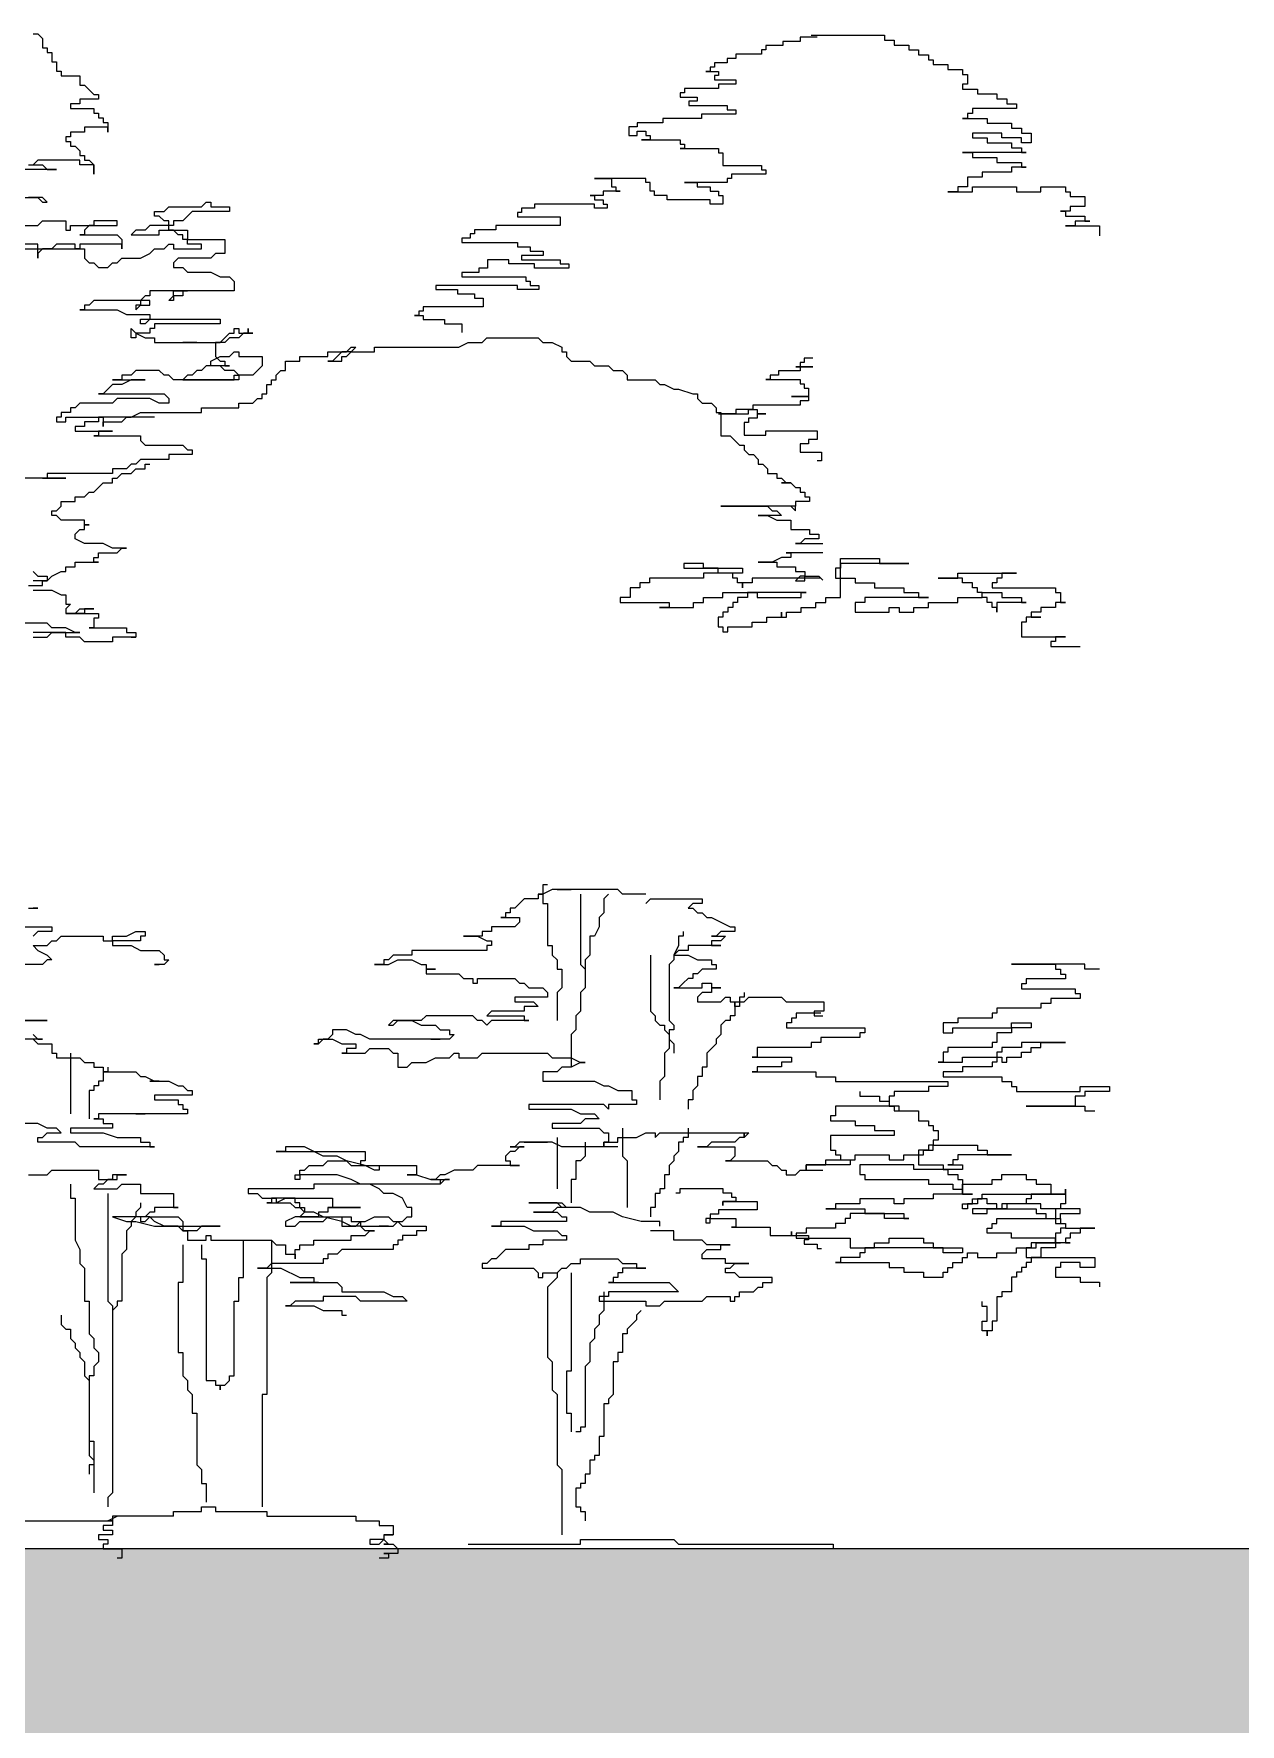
# Model space of a CAD drawing. Header units: metres. Extents: x 563124 to 573994, y 2062953 to 2068466.
# Drawn here: x 572603.44 to 572611.11, y 2065780.69 to 2065791.44 of the extents above; entities that cross this region are included whole.
import ezdxf

# ---------------------------------------------------------------- set-up
doc = ezdxf.new("R2010")
doc.units = ezdxf.units.M
doc.layers.get('0').update_dxf_attribs({"linetype": 'CONTINUOUS'})
for name, color, linetype in [('00 - hatch GT', 8, 'CONTINUOUS'), ('MC2', 9, 'CONTINUOUS'), ('moi', 7, 'CONTINUOUS')]:
    doc.layers.add(name, color=color, linetype=linetype)

# ---------------------------------------------------------------- blocks, each defined once
blk = doc.blocks.new('A$C3894325E')
at = {"color": 3}
for points in [[(15.405, 86.529), (15.671, 86.529), (15.936, 86.264), (15.936, 85.733), (16.202, 85.733), (16.202, 85.467), (16.468, 85.467), (16.468, 84.936), (16.733, 84.936), (16.733, 84.406), (16.999, 84.406), (16.999, 84.14), (18.061, 84.14), (18.061, 83.609), (18.327, 83.609), (18.592, 83.344), (18.858, 83.078), (19.124, 83.078), (19.124, 82.813), (18.061, 82.813), (18.061, 82.548), (17.53, 82.548), (17.53, 82.282), (18.858, 82.282), (18.858, 82.017), (19.124, 82.017), (19.124, 81.751), (19.389, 81.751), (19.389, 81.486), (19.655, 81.486), (19.655, 80.955), (19.655, 81.221), (18.327, 81.221), (18.327, 80.955), (17.53, 80.955), (17.53, 80.69), (17.264, 80.69), (17.264, 80.424), (17.53, 80.424), (17.53, 80.159), (17.796, 80.159), (18.061, 79.893), (18.061, 79.628), (18.327, 79.628), (18.327, 79.363), (18.592, 79.363), (18.858, 79.097), (18.858, 78.566), (18.858, 79.097), (18.061, 79.097), (18.061, 79.363), (15.671, 79.363), (15.405, 79.097)], [(15.14, 79.097), (15.936, 79.097), (16.202, 78.832), (16.733, 78.832), (14.343, 78.832)], [(14.343, 77.239), (15.671, 77.239), (15.936, 76.974), (16.202, 76.974), (15.936, 77.239), (15.14, 77.239)], [(14.343, 75.647), (15.671, 75.647), (15.936, 75.912), (17.264, 75.912), (17.264, 75.381), (17.53, 75.381), (17.53, 75.647), (20.186, 75.647), (20.186, 75.912), (18.858, 75.912), (18.858, 75.647), (18.592, 75.647), (18.327, 75.381), (18.327, 75.116), (18.061, 75.116), (20.186, 75.116), (20.452, 74.85), (20.452, 74.319), (20.452, 74.585), (18.061, 74.585), (18.061, 74.319), (17.796, 74.319), (17.796, 74.585), (16.733, 74.585), (16.468, 74.319), (15.936, 74.319), (15.671, 74.054), (15.671, 73.789), (15.671, 74.585), (14.343, 74.585)], [(14.608, 74.319), (18.327, 74.319), (18.327, 73.789), (18.592, 73.523), (18.858, 73.523), (19.124, 73.258), (19.655, 73.258), (19.92, 73.523), (20.186, 73.523), (20.452, 73.789), (21.514, 73.789), (22.045, 74.054), (22.311, 74.319), (22.842, 74.319), (23.108, 74.585), (23.373, 74.585), (23.373, 74.319), (24.967, 74.319), (24.967, 74.585), (24.17, 74.585), (24.17, 74.85), (23.905, 74.85), (23.905, 75.116), (23.639, 75.116), (23.373, 75.381), (23.108, 75.381), (23.108, 75.912), (22.842, 75.912), (22.576, 76.177), (22.311, 76.177), (22.311, 76.443), (22.842, 76.443), (23.108, 76.708), (24.967, 76.708), (25.233, 76.974), (25.498, 76.974), (25.498, 76.708), (26.561, 76.708), (26.561, 76.443), (24.436, 76.443), (24.17, 76.177), (23.905, 75.912), (23.373, 75.912), (23.373, 75.647), (22.045, 75.647), (21.78, 75.381), (21.248, 75.381), (20.983, 75.116), (22.576, 75.116), (22.576, 75.381), (24.17, 75.381), (24.17, 74.85), (26.295, 74.85), (26.295, 74.054), (25.764, 74.054), (25.498, 73.789), (23.639, 73.789), (23.373, 73.523), (23.373, 73.258), (23.905, 73.258), (24.17, 72.992), (25.498, 72.992), (26.029, 72.727), (26.561, 72.727), (26.826, 72.461), (26.826, 71.931), (23.905, 71.931), (23.905, 71.665), (23.373, 71.665), (23.373, 71.4), (23.108, 71.4), (23.373, 71.665), (23.373, 71.931), (24.17, 71.931), (22.045, 71.931), (22.045, 71.665), (21.78, 71.665), (21.514, 71.4), (21.514, 71.134), (21.248, 71.134), (21.248, 70.869), (21.514, 71.134), (22.045, 71.134), (22.045, 71.4), (18.858, 71.4), (18.592, 71.134), (18.327, 71.134), (18.327, 70.869), (18.061, 70.869), (20.186, 70.869), (20.717, 70.603), (22.045, 70.603), (22.045, 70.338), (21.78, 70.073), (21.514, 70.073), (21.514, 70.338), (26.029, 70.338), (26.029, 70.073), (22.311, 70.073), (22.311, 69.807), (22.045, 69.807), (22.045, 69.542), (21.248, 69.542), (21.248, 69.276), (20.983, 69.276), (20.983, 69.807), (21.248, 69.542), (21.78, 69.276), (22.311, 69.276), (22.311, 69.011), (24.701, 69.011), (23.905, 69.011), (26.029, 69.011), (26.295, 69.276), (26.561, 69.542), (26.826, 69.542), (26.826, 69.807), (27.092, 69.807), (27.092, 69.542), (27.623, 69.542), (27.623, 69.807), (27.623, 69.542), (27.889, 69.542), (27.357, 69.542), (27.092, 69.276), (26.561, 69.276), (26.295, 69.011), (25.764, 69.011), (25.764, 68.215), (26.029, 67.949), (26.295, 67.949), (26.295, 67.684), (26.561, 67.684), (25.498, 67.684), (25.498, 67.949), (26.029, 68.215), (26.561, 68.215), (26.826, 68.48), (27.092, 68.48), (27.092, 68.215), (28.42, 68.215), (28.42, 67.684), (28.154, 67.418), (27.889, 67.153), (27.092, 67.153), (26.826, 67.418), (26.295, 67.418), (26.029, 67.684), (25.233, 67.684), (24.967, 67.418), (24.701, 67.418), (24.436, 67.153), (24.17, 67.153), (23.905, 66.887), (26.826, 66.887), (26.826, 67.153), (27.092, 67.153), (27.092, 66.887), (23.373, 66.887), (23.108, 67.153), (22.842, 67.153), (22.576, 67.418), (21.248, 67.418), (20.983, 67.153), (20.452, 67.153), (20.452, 66.887), (19.92, 66.887), (21.78, 66.887), (20.983, 66.887), (20.452, 66.622), (19.92, 66.622), (19.389, 66.091), (19.124, 66.091), (22.842, 66.091), (23.108, 65.826), (23.108, 65.56), (22.576, 65.56), (22.045, 65.826), (20.186, 65.826), (19.92, 65.56), (18.061, 65.56), (17.796, 65.295), (17.53, 65.295), (17.53, 65.029), (16.999, 65.029), (16.999, 64.764), (16.733, 64.764), (16.733, 64.499), (17.264, 64.499), (17.264, 64.764), (19.389, 64.764), (19.389, 64.233), (19.389, 64.499), (20.452, 64.499), (20.717, 64.764), (20.983, 64.764), (21.514, 65.029), (24.967, 65.029), (24.967, 65.295), (27.092, 65.295), (27.092, 65.56), (27.889, 65.56), (28.154, 65.826), (28.42, 65.826), (28.42, 66.091), (28.685, 66.091), (28.685, 66.622), (28.951, 66.622), (28.951, 66.887), (29.217, 66.887), (29.217, 67.153), (29.482, 67.418), (29.748, 67.418), (29.748, 67.949), (30.545, 67.949), (30.545, 68.215), (32.138, 68.215), (32.138, 68.48), (33.201, 68.48), (33.466, 68.745), (33.732, 68.745), (33.466, 68.48), (32.935, 68.48), (32.669, 68.215), (32.404, 67.949), (32.138, 67.949), (32.935, 67.949), (32.935, 68.215), (33.201, 68.215), (33.466, 68.48), (34.794, 68.48), (34.794, 68.745), (39.575, 68.745), (40.106, 69.011), (40.903, 69.011), (41.169, 69.276), (44.091, 69.276), (44.356, 69.011), (44.887, 69.011), (45.419, 68.745), (45.419, 68.48), (45.684, 68.48), (45.684, 68.215), (45.95, 67.949), (47.012, 67.949), (47.278, 67.684), (48.075, 67.684), (48.34, 67.418), (48.871, 67.418), (49.137, 67.153), (49.137, 66.887), (50.731, 66.887), (50.996, 66.622), (51.262, 66.622), (51.793, 66.357), (52.059, 66.357), (52.856, 66.091), (53.121, 66.091), (53.121, 65.826), (53.387, 65.56), (53.918, 65.56), (54.184, 65.295), (54.184, 65.029), (54.449, 65.029), (54.449, 63.702), (54.98, 63.702), (55.246, 63.437), (55.512, 63.172), (55.777, 63.172), (55.777, 62.906), (56.043, 62.641), (56.308, 62.641), (56.574, 62.375), (56.574, 62.11), (56.84, 62.11), (57.105, 61.844), (57.105, 61.579), (57.636, 61.579), (57.636, 61.314), (57.902, 61.314), (58.168, 61.048), (58.433, 61.048), (58.699, 60.783), (58.433, 61.048), (57.902, 61.048), (58.433, 61.048), (58.699, 60.783), (58.964, 60.783), (58.964, 60.517), (59.23, 60.517), (59.23, 60.252), (59.496, 60.252), (59.496, 59.986), (58.699, 59.986), (58.699, 59.721), (58.433, 59.721), (58.699, 59.456), (58.699, 59.721), (54.449, 59.721), (57.105, 59.721), (57.371, 59.456), (57.636, 59.456), (57.902, 59.19), (56.574, 59.19), (57.105, 59.19), (57.636, 58.925), (58.433, 58.925), (58.433, 58.394), (59.496, 58.394), (59.496, 58.128), (60.027, 58.128), (60.027, 57.863), (59.23, 57.863), (58.964, 57.598), (58.699, 57.598), (60.249, 57.598)], [(59.573, 86.446), (63.739, 86.446), (63.739, 86.168), (64.295, 86.168), (64.295, 85.891), (65.128, 85.891), (65.128, 85.613), (65.683, 85.613), (65.683, 85.336), (66.239, 85.336), (66.239, 85.058), (66.517, 85.058), (66.517, 84.781), (67.35, 84.781), (67.35, 84.503), (68.183, 84.503), (68.183, 84.226), (68.461, 84.226), (68.461, 83.671), (68.183, 83.671), (68.183, 83.393), (69.016, 83.393), (69.016, 83.115), (70.127, 83.115), (70.127, 82.838), (70.683, 82.838), (70.683, 82.56), (71.238, 82.56), (71.238, 82.283), (68.738, 82.283), (68.738, 82.005), (68.461, 82.005), (68.461, 81.728), (68.183, 81.728), (69.572, 81.728), (69.572, 81.45), (70.96, 81.45), (70.96, 81.173), (71.516, 81.173), (71.516, 80.895), (72.071, 80.895), (72.071, 80.34), (71.516, 80.34), (71.516, 80.618), (70.405, 80.618), (70.405, 80.895), (68.738, 80.895), (68.738, 80.618), (69.572, 80.618), (69.572, 80.34), (70.96, 80.34), (70.96, 80.063), (71.516, 80.063), (71.516, 79.785), (71.793, 79.785), (68.183, 79.785), (68.738, 79.785), (68.738, 79.507), (70.127, 79.507), (70.127, 79.23), (71.516, 79.23), (71.516, 78.952), (71.793, 78.952), (70.96, 78.952), (70.96, 78.675), (69.294, 78.675), (69.294, 78.397), (68.461, 78.397), (68.461, 77.842), (67.905, 77.842), (67.905, 77.565), (67.35, 77.565), (68.738, 77.565), (68.738, 77.842), (71.238, 77.842), (71.238, 77.565), (72.627, 77.565), (72.627, 77.842), (74.015, 77.842), (74.015, 77.565), (74.293, 77.565), (74.293, 77.287), (75.126, 77.287), (75.126, 76.732), (74.293, 76.732), (74.293, 76.455), (73.738, 76.455), (74.015, 76.455), (74.015, 76.177), (75.126, 76.177), (75.126, 75.899), (75.404, 75.899), (74.571, 75.899), (74.571, 75.622), (74.015, 75.622), (75.959, 75.622), (75.959, 75.067)], [(59.922, 86.342), (58.949, 86.342), (58.949, 86.099), (57.977, 86.099), (57.977, 85.856), (57.004, 85.856), (57.004, 85.613), (56.761, 85.613), (56.761, 85.37), (55.302, 85.37), (55.302, 85.127), (54.816, 85.127), (54.816, 84.884), (54.087, 84.884), (54.087, 84.641), (53.843, 84.641), (53.843, 84.398), (53.6, 84.398), (54.33, 84.398), (54.33, 84.156), (54.087, 84.156), (54.087, 83.913), (55.302, 83.913), (55.302, 83.67), (54.33, 83.67), (54.33, 83.427), (52.385, 83.427), (52.385, 83.184), (52.141, 83.184), (52.141, 82.941), (53.114, 82.941), (53.114, 82.698), (52.628, 82.698), (52.628, 82.455), (54.816, 82.455), (54.816, 82.212), (55.302, 82.212), (55.302, 81.969), (53.357, 81.969), (53.357, 81.726), (51.169, 81.726), (51.169, 81.483), (49.71, 81.483), (49.71, 81.24), (49.224, 81.24), (49.224, 80.754), (49.71, 80.754), (49.71, 80.997), (50.196, 80.997), (50.196, 80.754), (50.44, 80.754), (50.44, 80.511), (49.953, 80.511), (52.141, 80.511), (52.141, 80.268), (52.385, 80.268), (52.385, 80.025), (52.141, 80.025), (54.33, 80.025), (54.33, 79.782), (54.573, 79.782), (54.573, 79.053), (56.761, 79.053), (56.761, 78.81), (57.004, 78.81), (57.004, 78.567), (55.059, 78.567), (55.059, 78.324), (54.816, 78.324), (54.816, 78.081), (52.385, 78.081), (53.114, 78.081), (53.114, 77.838), (53.843, 77.838), (53.843, 77.595), (54.33, 77.595), (54.33, 77.352), (54.573, 77.352), (54.573, 76.866), (53.843, 76.866), (53.843, 77.109), (51.412, 77.109), (51.412, 77.352), (50.683, 77.352), (50.683, 77.595), (50.44, 77.595), (50.44, 78.081), (50.196, 78.081), (50.196, 78.324), (47.279, 78.324), (48.251, 78.324), (48.251, 77.838), (48.494, 77.838), (48.494, 77.595), (48.738, 77.595), (47.765, 77.595), (47.765, 77.352), (47.036, 77.352), (47.279, 77.352), (47.279, 77.109), (47.765, 77.109), (47.765, 76.866), (48.008, 76.866), (48.008, 76.624), (47.279, 76.624), (47.279, 76.866), (43.875, 76.866), (43.875, 76.624), (43.146, 76.624), (43.146, 76.381), (42.902, 76.381), (42.902, 76.138), (45.334, 76.138), (45.334, 75.652), (41.687, 75.652), (41.687, 75.409), (40.471, 75.409), (40.471, 75.166), (40.228, 75.166), (40.228, 74.923), (39.742, 74.923), (39.742, 74.68), (42.902, 74.68), (42.902, 74.437), (43.632, 74.437), (43.632, 74.194), (44.361, 74.194), (44.361, 73.951), (43.146, 73.951), (43.146, 73.708), (45.334, 73.708), (45.334, 73.465), (45.82, 73.465), (45.82, 73.222), (43.875, 73.222), (43.875, 73.465), (42.416, 73.465), (42.416, 73.708), (41.201, 73.708), (41.201, 73.222), (40.714, 73.222), (40.714, 72.979), (39.742, 72.979), (39.742, 72.736), (43.389, 72.736), (43.389, 72.493), (43.632, 72.493), (43.632, 72.25), (44.118, 72.25), (44.118, 72.007), (42.902, 72.007), (42.902, 72.25), (38.283, 72.25), (38.283, 72.007), (39.499, 72.007), (39.499, 71.764), (40.471, 71.764), (40.471, 71.521), (40.957, 71.521), (40.957, 71.035), (37.554, 71.035), (37.554, 70.792), (37.31, 70.792), (37.31, 70.549), (37.067, 70.549), (37.554, 70.549), (37.554, 70.306), (38.769, 70.306), (38.769, 70.063), (39.742, 70.063), (39.742, 69.577)], [(59.679, 68.12), (59.192, 68.12), (59.192, 67.877), (58.949, 67.877), (58.949, 67.634), (58.706, 67.634), (59.679, 67.634), (58.949, 67.634), (58.949, 67.391), (57.733, 67.391), (57.733, 67.148), (57.247, 67.148), (57.247, 66.905), (57.004, 66.905), (58.949, 66.905), (58.949, 66.662), (59.192, 66.662), (59.192, 66.419), (59.435, 66.419), (59.435, 65.933), (58.463, 65.933), (59.435, 65.933), (59.435, 65.69), (58.949, 65.69), (58.949, 65.447), (56.275, 65.447), (56.275, 65.204), (55.302, 65.204), (55.302, 64.961), (54.33, 64.961), (56.032, 64.961), (56.032, 65.204), (56.518, 65.204), (56.518, 64.961), (57.004, 64.961), (56.518, 64.961), (56.518, 64.718), (56.032, 64.718), (56.032, 64.475), (55.788, 64.475), (55.788, 63.746), (57.004, 63.746), (57.004, 63.989), (59.922, 63.989), (59.922, 63.503), (59.435, 63.503), (59.435, 63.26), (58.949, 63.26), (58.949, 62.774), (60.165, 62.774), (60.165, 62.288), (59.922, 62.288)], [(22.311, 64.764), (19.124, 64.764), (19.124, 64.499), (18.327, 64.499), (18.327, 64.233), (17.796, 64.233), (17.796, 63.968), (19.92, 63.968), (19.124, 63.968), (19.124, 63.702), (18.858, 63.702), (21.514, 63.702), (21.514, 63.437), (21.78, 63.172), (23.905, 63.172), (24.17, 62.906), (24.436, 62.906), (24.436, 62.641), (23.108, 62.641), (23.108, 62.375), (21.514, 62.375), (21.248, 62.11), (20.983, 62.11), (20.717, 61.844), (19.92, 61.844), (19.92, 61.579), (16.202, 61.579), (16.202, 61.314), (15.936, 61.314), (17.264, 61.314), (11.687, 61.314)], [(15.405, 56.005), (15.671, 55.74), (16.202, 55.74), (16.202, 55.474), (15.405, 55.474)], [(15.405, 54.943), (16.468, 54.943), (16.999, 54.678), (17.264, 54.678), (17.264, 54.147), (17.53, 54.147), (17.264, 53.882), (17.264, 53.616), (17.796, 53.616), (18.061, 53.882), (18.858, 53.882), (18.327, 53.882), (18.327, 53.616), (17.264, 53.616), (19.124, 53.616), (19.124, 53.351), (18.858, 53.351), (18.858, 52.82), (18.592, 52.82), (20.717, 52.82), (20.717, 52.554), (21.248, 52.554), (21.248, 52.289), (20.983, 52.289), (21.248, 52.289), (19.92, 52.289), (19.92, 52.024), (18.327, 52.024), (18.061, 52.289), (17.264, 52.289), (17.264, 52.554), (15.405, 52.554)], [(15.405, 52.289), (16.202, 52.289), (16.468, 52.554), (18.061, 52.554), (17.796, 52.554), (17.264, 52.82), (16.468, 52.82), (16.202, 53.085), (12.749, 53.085)], [(15.14, 55.209), (15.936, 55.209), (15.936, 55.474), (16.202, 55.474), (16.468, 55.74), (16.999, 56.005), (17.264, 56.005), (17.264, 56.27), (17.796, 56.27), (17.796, 56.536), (19.124, 56.536), (18.858, 56.536), (18.858, 56.801), (19.124, 56.801), (19.124, 57.067), (20.186, 57.067), (20.452, 57.332), (20.717, 57.332), (19.92, 57.332), (19.389, 57.598), (18.327, 57.598), (17.796, 57.863), (17.796, 58.128), (18.061, 58.394), (18.327, 58.394), (18.327, 58.659), (18.592, 58.659), (18.327, 58.659), (18.327, 58.925), (16.999, 58.925), (16.733, 59.19), (16.468, 59.19), (16.468, 59.456), (16.733, 59.456), (16.999, 59.721), (16.999, 59.986), (17.796, 59.986), (17.796, 60.252), (18.327, 60.252), (18.592, 60.517), (18.858, 60.517), (19.124, 60.783), (19.389, 61.048), (19.92, 61.048), (19.92, 61.314), (20.186, 61.314), (20.452, 61.579), (20.983, 61.579), (21.248, 61.844), (21.78, 61.844), (21.78, 62.11), (22.045, 62.11)], [(60.129, 55.639), (56.241, 55.639), (56.241, 55.362), (55.685, 55.362), (55.685, 55.084), (55.685, 55.362), (55.408, 55.362), (55.408, 55.639), (55.13, 55.639), (55.13, 55.917), (54.297, 55.917), (54.297, 56.194), (53.463, 56.194), (53.463, 56.472), (52.353, 56.472), (52.353, 56.194), (55.685, 56.194), (55.685, 55.917), (53.463, 55.917), (53.463, 55.639), (50.409, 55.639), (50.409, 55.362), (49.853, 55.362), (49.853, 55.084), (49.298, 55.084), (49.298, 54.529), (48.742, 54.529), (48.742, 54.251), (51.519, 54.251), (51.519, 53.974), (50.964, 53.974), (52.908, 53.974), (52.908, 54.251), (53.463, 54.251), (53.463, 54.529), (54.574, 54.529), (54.574, 54.807), (56.518, 54.807), (56.518, 54.529), (59.018, 54.529), (59.018, 54.807), (59.296, 54.807), (55.963, 54.807), (55.963, 54.529), (55.408, 54.529), (55.408, 54.251), (55.13, 54.251), (55.13, 53.974), (54.852, 53.974), (54.852, 53.696), (54.574, 53.696), (54.574, 53.419), (54.297, 53.419), (54.297, 52.864), (54.574, 52.864), (54.574, 52.586), (54.852, 52.586), (54.852, 52.864), (56.241, 52.864), (56.241, 53.141), (57.074, 53.141), (57.074, 53.419), (57.907, 53.419), (57.907, 53.696), (57.907, 53.419), (58.185, 53.419), (58.185, 53.696), (59.018, 53.696), (59.018, 53.974), (59.851, 53.974), (59.851, 54.251), (60.407, 54.251), (60.407, 54.529), (61.24, 54.529), (61.24, 56.749), (63.462, 56.749), (63.462, 56.472), (65.128, 56.472), (61.24, 56.472), (61.24, 56.194), (60.962, 56.194), (60.962, 55.639), (62.073, 55.639), (62.073, 55.362), (63.184, 55.362), (63.184, 55.084), (64.85, 55.084), (64.85, 54.807), (65.683, 54.807), (65.683, 54.529), (66.239, 54.529), (62.628, 54.529), (62.628, 54.251), (62.073, 54.251), (62.073, 53.696), (64.017, 53.696), (64.017, 53.974), (64.573, 53.974), (64.573, 53.696), (65.406, 53.696), (65.406, 53.974), (66.239, 53.974), (66.239, 54.251), (67.905, 54.251), (67.905, 54.529), (69.294, 54.529), (69.294, 54.807), (70.405, 54.807), (70.405, 54.529), (71.516, 54.529), (71.516, 54.251), (71.793, 54.251), (70.127, 54.251), (70.127, 53.696), (70.127, 53.974), (69.849, 53.974), (69.849, 54.251), (69.572, 54.251), (69.572, 54.529), (69.294, 54.529), (69.294, 54.807), (69.016, 54.807), (69.016, 55.084), (68.738, 55.084), (68.738, 55.362), (68.183, 55.362), (68.183, 55.639), (66.794, 55.639), (67.905, 55.639), (67.905, 55.917), (71.238, 55.917), (70.405, 55.917), (70.405, 55.639), (70.127, 55.639), (70.127, 55.362), (69.849, 55.362), (69.849, 55.084), (73.46, 55.084), (73.46, 54.807), (73.738, 54.807), (73.738, 54.251), (74.015, 54.251), (73.46, 54.251), (73.46, 53.974), (72.627, 53.974), (72.627, 53.696), (72.071, 53.696), (72.071, 53.419), (72.627, 53.419), (71.793, 53.419), (71.793, 53.141), (71.516, 53.141), (71.516, 52.309), (74.015, 52.309), (73.46, 52.309), (73.46, 52.031), (73.182, 52.031), (73.182, 51.754), (74.848, 51.754)], [(60.249, 57.067), (58.168, 57.067), (58.433, 57.067), (58.433, 56.801), (57.902, 56.801), (57.371, 56.536), (56.574, 56.536), (57.636, 56.536), (57.636, 56.27), (58.699, 56.27), (58.699, 56.005), (59.23, 56.005), (59.23, 55.74), (58.964, 55.74), (58.699, 55.474), (59.23, 55.474), (59.23, 55.74), (60.027, 55.74), (60.249, 55.518)], [(15.14, 36.894), (15.671, 36.894), (15.405, 36.894)], [(13.811, 35.833), (16.468, 35.833), (16.468, 35.567), (15.671, 35.567), (15.405, 35.302)], [(15.405, 34.771), (15.671, 34.505), (16.202, 34.24), (16.468, 33.975), (16.202, 33.975), (15.936, 33.709), (14.608, 33.709)], [(15.405, 34.771), (16.202, 34.771), (16.468, 35.036), (16.733, 35.036), (16.999, 35.302), (19.389, 35.302), (19.389, 35.036), (19.92, 35.036), (19.92, 35.302), (20.717, 35.302), (21.248, 35.567), (21.78, 35.567), (21.78, 35.302), (21.514, 35.302), (21.514, 35.036), (19.92, 35.036), (19.92, 34.771), (20.983, 34.771), (21.514, 34.505), (22.576, 34.505), (22.842, 34.24), (22.842, 33.975), (23.108, 33.975), (22.842, 33.709), (22.311, 33.709), (22.576, 33.709)], [(12.218, 30.524), (16.202, 30.524), (14.343, 30.524)], [(15.405, 29.728), (15.671, 29.462), (15.936, 29.462), (13.546, 29.462)], [(15.405, 29.462), (15.671, 29.197), (16.468, 29.197), (16.468, 28.666), (16.733, 28.666), (16.733, 28.401), (18.061, 28.401), (18.327, 28.135), (18.858, 28.135), (18.858, 27.87), (19.389, 27.87), (19.389, 27.604), (21.248, 27.604), (21.514, 27.339), (21.78, 27.339), (22.311, 27.074), (22.576, 27.074), (22.045, 27.074), (23.108, 27.074), (23.639, 26.808), (23.905, 26.808), (24.17, 26.543), (24.436, 26.543), (24.436, 26.277), (22.311, 26.277), (22.311, 26.012), (23.639, 26.012), (23.639, 25.746), (23.905, 25.746), (23.905, 25.481), (24.17, 25.481), (24.17, 25.216), (21.248, 25.216), (21.78, 25.216), (19.124, 25.216), (19.124, 24.95), (18.858, 24.95), (19.389, 24.95), (19.389, 24.685), (19.92, 24.685), (19.92, 24.419), (17.53, 24.419), (17.53, 24.154), (19.389, 24.154), (20.186, 23.888), (21.514, 23.888), (21.514, 23.623), (22.045, 23.623), (22.045, 23.358), (22.311, 23.358), (18.061, 23.358), (17.796, 23.623), (15.671, 23.623), (15.671, 23.888), (15.936, 23.888), (16.202, 24.154), (16.999, 24.154), (16.733, 24.419), (16.202, 24.419), (15.671, 24.685), (13.811, 24.685)], [(15.14, 21.765), (16.202, 21.765), (16.468, 22.03), (19.124, 22.03), (19.124, 21.5), (20.186, 21.5), (20.186, 21.765), (20.717, 21.765), (19.92, 21.765), (19.92, 21.5), (19.655, 21.5), (19.389, 21.234), (19.124, 21.234), (18.858, 20.969), (20.186, 20.969), (20.452, 21.234), (21.514, 21.234), (21.514, 20.703), (23.373, 20.703), (23.373, 19.907), (23.639, 19.907), (22.311, 19.907), (22.311, 19.642), (22.045, 19.642), (21.78, 19.376), (21.514, 19.376), (21.514, 19.111), (21.78, 19.111), (22.045, 19.376), (23.639, 19.376), (23.905, 19.111), (23.905, 18.845), (26.029, 18.845), (24.967, 18.845), (24.701, 18.58), (23.905, 18.58), (23.639, 18.845), (22.842, 18.845), (22.311, 19.111), (22.045, 19.376), (19.92, 19.376), (20.717, 19.111), (21.248, 19.111), (22.311, 18.845), (23.905, 18.845), (23.905, 18.58), (24.17, 18.58), (24.17, 18.049), (25.233, 18.049), (25.233, 18.314), (25.498, 18.314), (25.498, 18.049), (28.951, 18.049), (29.217, 17.784), (29.748, 17.784), (29.748, 17.253), (30.279, 17.253), (30.279, 16.987), (30.279, 17.518), (30.545, 17.518), (30.545, 17.784), (31.341, 17.784), (31.341, 18.049), (33.466, 18.049), (33.466, 18.314), (34.263, 18.314), (34.529, 18.58), (34.794, 18.58), (34.263, 18.58), (33.998, 18.845), (33.466, 18.845), (32.935, 19.111), (31.873, 19.376), (31.341, 19.642), (30.81, 19.642), (30.545, 19.907), (30.545, 20.172), (30.279, 20.172), (30.279, 20.438), (28.951, 20.438), (28.951, 20.172), (28.685, 20.172), (29.217, 20.172), (29.748, 20.438), (32.404, 20.438), (32.404, 19.907), (32.138, 19.907), (33.998, 19.907), (32.138, 19.907), (32.138, 19.642), (31.607, 19.642), (31.607, 19.376), (30.279, 19.376), (29.748, 19.111), (29.748, 18.845), (30.279, 18.845), (30.545, 19.111), (31.873, 19.111), (32.138, 19.376), (33.466, 19.376), (33.466, 19.111), (33.998, 19.111), (33.998, 18.845), (35.591, 18.845), (35.06, 18.845), (35.857, 18.845), (36.122, 19.111), (36.388, 19.111), (36.654, 19.376), (36.919, 19.376), (36.919, 19.907), (36.654, 19.907), (36.388, 20.438), (35.857, 20.703), (35.326, 20.703), (35.06, 20.969), (34.529, 21.234), (33.998, 21.234), (33.466, 21.5), (32.669, 21.765), (30.545, 21.765), (30.545, 21.5), (30.279, 21.5), (30.279, 21.765), (30.545, 21.765), (30.545, 22.03), (30.81, 22.03), (31.076, 22.296), (31.873, 22.296), (32.138, 22.561), (33.201, 22.561), (33.466, 22.296), (35.06, 22.296), (35.06, 22.03), (34.794, 22.03), (34.263, 22.296), (33.201, 22.561), (32.669, 22.827), (31.873, 22.827), (31.341, 23.092), (30.81, 23.358), (29.748, 23.358), (29.748, 23.092), (29.217, 23.092), (34.263, 23.092), (34.263, 22.561), (33.998, 22.561), (33.998, 22.296), (37.185, 22.296), (37.185, 21.765), (36.654, 21.765), (37.185, 21.765), (37.982, 21.5), (38.513, 21.5), (38.513, 21.234), (31.341, 21.234), (31.341, 20.969), (27.623, 20.969), (27.623, 20.703), (28.154, 20.703), (28.42, 20.438), (29.217, 20.438), (29.217, 20.172), (30.013, 20.172), (30.279, 19.907), (30.81, 19.907), (30.81, 19.642), (30.545, 19.376), (32.935, 19.376), (32.935, 18.845), (33.732, 18.845), (33.998, 19.111), (34.263, 19.111), (34.794, 19.376), (35.591, 19.376), (35.857, 19.111), (36.122, 19.111), (36.388, 18.845), (37.716, 18.845), (37.716, 18.58), (37.185, 18.58), (37.185, 18.314), (36.388, 18.314), (36.388, 18.049), (36.122, 18.049), (36.122, 17.784), (35.857, 17.784), (35.857, 17.518), (32.935, 17.518), (32.669, 17.253), (32.138, 17.253), (32.138, 16.987), (31.873, 16.987), (31.873, 16.722), (28.951, 16.722), (28.685, 16.456), (28.154, 16.456), (29.482, 16.456), (30.545, 15.926), (31.341, 15.926), (31.341, 15.66), (31.607, 15.66), (30.013, 15.66), (32.669, 15.66), (32.935, 15.395), (32.935, 15.129), (35.326, 15.129), (35.857, 14.864), (36.388, 14.864), (36.654, 14.598), (33.998, 14.598), (33.732, 14.864), (31.873, 14.864), (31.873, 14.598), (30.279, 14.598), (30.013, 14.333), (29.748, 14.333), (31.341, 14.333), (31.873, 14.068), (32.935, 14.068), (32.935, 13.802), (33.201, 13.802)], [(50.199, 37.691), (48.871, 37.691), (48.606, 37.956), (45.153, 37.956), (45.95, 37.956), (44.887, 37.956), (44.356, 37.691), (44.091, 37.691), (44.356, 37.691), (44.091, 37.691), (44.091, 37.425), (43.294, 37.425), (43.028, 37.16), (42.763, 36.894), (42.497, 36.894), (42.497, 36.629), (42.231, 36.629), (42.231, 36.363), (41.966, 36.363), (43.028, 36.363), (43.028, 36.098), (42.763, 35.833), (41.434, 35.833), (41.434, 35.567), (40.903, 35.567), (40.903, 35.302), (39.841, 35.302), (40.638, 35.302), (41.169, 35.036), (41.434, 35.036), (41.434, 34.771), (41.169, 34.771), (41.169, 34.505), (36.919, 34.505), (36.919, 34.24), (35.857, 34.24), (35.591, 33.975), (35.326, 33.975), (35.326, 33.709), (34.794, 33.709), (35.591, 33.709), (36.122, 33.975), (36.919, 33.975), (37.45, 33.709), (37.716, 33.709), (37.716, 33.444), (38.247, 33.444), (37.716, 33.444), (37.716, 33.178), (39.575, 33.178), (39.841, 32.913), (40.372, 32.913), (40.372, 32.647), (40.638, 32.647), (40.638, 32.913), (42.763, 32.913), (43.028, 32.647), (43.294, 32.647), (43.559, 32.382), (44.356, 32.382), (44.622, 32.117), (44.622, 31.851), (42.763, 31.851), (42.763, 31.586), (43.825, 31.586), (44.091, 31.32), (43.294, 31.32), (43.294, 31.055), (41.434, 31.055), (41.169, 30.789), (43.294, 30.789), (43.294, 30.524), (43.559, 30.524), (41.434, 30.524), (41.169, 30.259), (40.903, 30.524), (40.638, 30.524), (40.372, 30.789), (37.716, 30.789), (37.45, 30.524), (35.857, 30.524), (35.591, 30.259), (35.857, 30.259), (36.122, 30.524), (36.919, 30.524), (37.45, 30.259), (38.247, 30.259), (38.513, 29.993), (39.044, 29.993), (39.044, 29.728), (39.31, 29.728), (39.044, 29.462), (37.982, 29.462), (38.513, 29.462), (34.529, 29.462), (33.998, 29.728), (33.732, 29.728), (33.201, 29.993), (32.404, 29.993), (32.404, 29.728), (32.138, 29.462), (31.873, 29.462), (31.607, 29.197), (31.341, 29.197), (31.607, 29.197), (31.607, 29.462), (32.404, 29.462), (32.935, 29.197), (33.732, 29.197), (33.732, 28.931), (33.201, 28.931), (33.201, 28.666), (32.935, 28.666), (34.263, 28.666), (34.529, 28.931), (35.591, 28.931), (35.857, 28.666), (36.122, 28.666), (36.122, 27.87), (36.654, 27.87), (36.919, 28.135), (37.716, 28.135), (38.247, 28.401), (39.044, 28.401), (39.31, 28.666), (39.575, 28.666), (39.575, 28.401), (40.638, 28.401), (40.903, 28.666), (44.622, 28.666), (44.887, 28.401), (45.95, 28.401), (46.481, 28.135), (46.747, 28.135), (46.481, 28.135), (45.95, 27.87), (45.419, 27.87), (45.153, 27.604), (44.356, 27.604), (44.356, 27.074), (47.278, 27.074), (47.809, 26.808), (48.075, 26.808), (48.606, 26.543), (49.403, 26.543), (49.403, 26.012), (49.668, 26.012), (49.668, 25.746), (48.075, 25.746), (48.075, 25.481), (47.809, 25.746), (43.559, 25.746), (43.559, 25.481), (45.95, 25.481), (46.481, 25.216), (47.278, 25.216), (47.543, 24.95), (46.747, 24.95), (46.481, 24.685), (44.887, 24.685), (44.887, 24.419), (47.543, 24.419), (47.809, 24.154), (48.075, 24.154), (48.075, 23.623), (47.809, 23.623), (47.809, 23.358), (47.809, 23.623), (48.606, 23.623), (48.606, 23.888), (49.668, 23.888), (50.199, 24.154), (50.731, 24.154), (50.731, 23.888), (50.996, 24.154), (55.777, 24.154), (55.777, 23.888), (55.777, 24.154), (56.043, 24.154), (55.777, 23.888), (55.512, 23.888), (55.246, 23.623), (53.918, 23.623), (53.652, 23.358), (53.121, 23.358), (55.246, 23.358), (55.246, 22.827), (54.98, 22.561), (54.715, 22.561), (57.105, 22.561), (57.371, 22.296), (57.636, 22.296), (57.902, 22.03), (58.168, 22.03), (58.168, 21.765), (58.699, 21.765), (58.964, 22.03), (60.249, 22.03)], [(44.622, 38.221), (44.356, 38.221), (44.356, 37.16), (44.622, 37.16), (44.622, 34.771), (44.887, 34.771), (44.887, 34.24), (45.153, 33.975), (45.153, 33.444), (45.419, 33.444), (45.419, 32.382), (45.153, 32.117), (45.153, 30.524)], [(48.075, 37.691), (47.809, 37.425), (47.809, 36.629), (47.543, 36.363), (47.543, 35.833), (47.278, 35.302), (47.012, 35.302), (47.012, 34.24), (46.747, 33.975), (46.747, 32.382), (46.481, 32.117), (46.481, 31.055), (46.215, 30.789), (46.215, 29.993), (45.95, 29.728), (45.95, 27.87)], [(46.481, 37.691), (46.481, 33.709), (46.747, 33.444), (46.747, 32.913)], [(50.199, 37.16), (50.465, 37.425), (53.387, 37.425), (53.387, 37.16), (52.856, 37.16), (52.59, 36.894), (52.856, 36.894), (53.121, 36.629), (53.387, 36.629), (53.652, 36.363), (53.918, 36.363), (54.449, 36.098), (54.98, 35.833), (55.246, 35.833), (55.246, 35.567), (54.449, 35.567), (54.184, 35.302), (53.918, 35.302), (54.715, 35.302), (54.449, 35.036), (53.918, 35.036), (53.918, 34.771), (54.449, 34.771), (52.59, 34.771), (52.59, 34.505), (52.059, 34.505), (51.793, 34.24), (52.59, 34.24), (53.121, 33.975), (53.918, 33.975), (53.918, 33.709), (54.184, 33.709), (54.184, 33.444), (53.387, 33.444), (53.121, 33.178), (52.856, 33.178), (52.856, 32.913), (52.59, 32.913), (52.324, 32.647), (52.059, 32.382), (51.793, 32.382), (53.387, 32.382), (53.387, 32.647), (53.918, 32.647), (53.918, 32.382), (54.449, 32.382), (53.918, 32.382), (53.918, 32.117), (53.387, 32.117), (53.121, 31.851), (53.121, 31.586), (54.449, 31.586), (54.715, 31.851), (54.98, 31.851), (54.98, 31.586), (55.246, 31.586), (55.246, 31.32), (55.246, 31.586), (55.777, 31.586), (56.043, 31.851), (57.902, 31.851), (58.168, 31.586), (60.292, 31.586), (60.292, 31.055), (59.761, 31.055), (59.761, 30.789), (60.249, 30.789)], [(52.324, 35.567), (52.324, 35.302), (52.059, 35.302), (52.059, 34.771), (51.793, 34.24), (51.793, 33.975), (51.527, 33.709), (51.527, 30.524), (51.793, 30.259), (51.793, 29.993), (51.527, 29.993), (51.527, 28.931), (51.262, 28.666), (51.262, 27.339), (50.996, 27.074), (50.996, 26.012)], [(50.465, 34.24), (50.465, 31.055), (50.731, 30.789), (50.731, 30.524), (50.996, 30.259), (51.262, 30.259), (51.262, 29.993), (51.527, 29.728), (51.527, 29.462), (51.793, 29.197), (51.793, 28.666)], [(75.959, 33.436), (75.126, 33.436), (75.126, 33.714), (70.96, 33.714), (73.46, 33.714), (73.46, 33.436), (73.738, 33.436), (73.738, 33.158), (74.015, 33.158), (74.015, 32.881), (71.793, 32.881), (71.793, 32.603), (71.516, 32.603), (71.516, 32.326), (74.571, 32.326), (74.571, 32.048), (74.848, 32.048), (74.848, 31.771), (73.182, 31.771), (73.182, 31.493), (72.627, 31.493), (72.627, 31.216), (70.127, 31.216), (70.127, 30.938), (69.849, 30.938), (69.849, 30.661), (67.905, 30.661), (67.905, 30.383), (67.072, 30.383), (67.072, 29.828), (67.628, 29.828), (67.628, 30.106), (70.96, 30.106), (70.96, 30.383), (72.071, 30.383), (72.071, 30.106), (70.96, 30.106), (70.96, 29.828), (70.127, 29.828), (70.127, 29.273), (69.849, 29.273), (69.849, 28.995), (67.35, 28.995), (67.35, 28.718), (67.072, 28.718), (67.072, 28.163), (66.794, 28.163), (68.183, 28.163), (68.183, 28.44), (70.405, 28.44), (70.405, 28.163), (70.683, 28.163), (70.683, 28.44), (71.516, 28.44), (71.516, 28.718), (72.071, 28.718), (72.071, 28.995), (72.627, 28.995), (72.627, 29.273), (74.015, 29.273), (71.516, 29.273), (71.516, 28.995), (70.405, 28.995), (70.405, 28.718), (70.127, 28.718), (70.127, 28.163), (69.849, 28.163), (69.849, 27.885), (68.183, 27.885), (68.183, 27.608), (67.072, 27.608), (67.072, 27.33), (70.405, 27.33), (70.405, 27.053), (70.96, 27.053), (70.96, 26.775), (71.238, 26.775), (71.238, 26.498), (74.848, 26.498), (74.848, 26.775), (76.515, 26.775), (76.515, 26.498), (75.126, 26.498), (75.126, 26.22), (74.571, 26.22), (74.571, 25.665), (71.793, 25.665), (75.126, 25.665), (75.126, 25.387), (75.682, 25.387)], [(55.777, 32.117), (55.777, 31.851), (55.512, 31.851), (55.512, 31.32), (55.246, 31.32), (55.246, 30.789), (54.98, 30.789), (54.98, 30.524), (54.715, 30.524), (54.449, 30.259), (54.449, 29.728), (54.184, 29.462), (54.184, 29.197), (53.652, 28.666), (53.652, 27.87), (53.387, 27.87), (53.387, 27.339), (53.121, 27.339), (53.121, 26.808), (52.856, 26.543), (52.856, 26.012), (52.59, 26.012), (52.59, 25.481)], [(60.129, 30.938), (58.74, 30.938), (58.74, 30.661), (58.463, 30.661), (58.463, 30.383), (58.185, 30.383), (58.185, 30.106), (62.628, 30.106), (62.628, 29.828), (62.351, 29.828), (62.351, 29.55), (60.129, 29.55), (60.129, 29.273), (59.573, 29.273), (59.573, 28.995), (56.518, 28.995), (56.518, 28.44), (56.241, 28.44), (58.463, 28.44), (58.463, 28.163), (57.907, 28.163), (57.907, 27.885), (56.518, 27.885), (56.518, 27.608), (56.241, 27.608), (59.851, 27.608), (59.851, 27.33), (60.962, 27.33), (60.962, 27.053), (67.35, 27.053), (67.35, 26.775), (66.239, 26.775), (66.239, 26.498), (64.295, 26.498), (64.295, 26.22), (64.017, 26.22), (64.017, 25.665), (64.295, 25.665), (64.295, 25.387), (64.573, 25.387), (64.573, 25.665), (60.962, 25.665), (60.962, 25.11), (60.684, 25.11), (60.684, 24.832), (62.073, 24.832), (62.073, 24.555), (63.184, 24.555), (63.184, 24.277), (64.295, 24.277), (64.295, 24), (60.684, 24), (60.684, 23.167), (60.962, 23.167), (60.962, 22.89), (61.24, 22.89), (61.24, 22.612), (61.795, 22.612), (61.795, 22.334), (59.296, 22.334), (59.296, 22.057), (59.296, 22.334), (60.407, 22.334), (60.407, 22.612), (62.073, 22.612), (62.073, 22.89), (64.017, 22.89), (64.017, 22.612), (64.85, 22.612), (64.85, 22.89), (65.961, 22.89), (65.961, 23.167), (66.517, 23.167), (66.517, 23.445), (69.016, 23.445), (69.016, 23.167), (69.572, 23.167), (69.572, 22.89), (70.96, 22.89), (67.905, 22.89), (67.905, 22.612), (67.628, 22.612), (67.628, 22.334), (67.35, 22.334), (68.183, 22.334), (68.183, 22.057), (65.406, 22.057), (65.406, 22.334), (62.351, 22.334), (62.351, 21.779), (62.628, 21.779), (62.628, 21.502), (66.239, 21.502), (66.239, 21.224), (67.628, 21.224), (67.628, 20.947), (68.183, 20.947), (68.183, 20.669), (66.517, 20.669), (66.517, 20.392), (64.85, 20.392), (64.85, 20.114), (64.295, 20.114), (64.295, 20.392), (62.351, 20.392), (62.351, 20.114), (60.962, 20.114), (60.962, 19.837), (60.407, 19.837), (62.628, 19.837), (62.628, 19.559), (64.85, 19.559), (64.85, 19.282), (65.128, 19.282), (63.739, 19.282), (63.739, 19.559), (61.795, 19.559), (61.795, 19.282), (61.518, 19.282), (61.518, 19.004), (60.962, 19.004), (60.962, 18.726), (59.296, 18.726), (59.296, 18.449), (58.74, 18.449), (58.74, 18.171), (61.795, 18.171), (61.795, 17.616), (63.184, 17.616), (63.184, 17.894), (64.017, 17.894), (64.017, 18.171), (65.961, 18.171), (65.961, 17.894), (66.517, 17.894), (66.517, 17.616), (68.183, 17.616), (68.183, 17.339), (67.072, 17.339), (67.072, 17.616), (62.628, 17.616), (62.628, 17.339), (62.351, 17.339), (62.351, 17.061), (61.24, 17.061), (61.24, 16.784), (60.962, 16.784), (64.017, 16.784), (64.017, 16.506), (64.85, 16.506), (64.85, 16.229), (65.961, 16.229), (65.961, 15.951), (67.072, 15.951), (67.072, 16.229), (67.35, 16.229), (67.35, 16.506), (67.628, 16.506), (67.628, 16.784), (68.183, 16.784), (68.183, 17.061), (68.461, 17.061), (68.461, 17.339), (69.016, 17.339), (69.016, 17.061), (70.127, 17.061), (70.127, 17.339), (71.238, 17.339), (71.238, 17.616), (72.349, 17.616), (72.349, 17.894), (73.738, 17.894), (73.46, 17.894), (73.46, 18.171), (70.96, 18.171), (70.96, 18.449), (69.572, 18.449), (69.572, 18.726), (69.849, 18.726), (69.849, 19.004), (70.127, 19.004), (70.127, 19.282), (73.738, 19.282), (73.738, 19.559), (74.848, 19.559), (74.848, 19.837), (72.627, 19.837), (72.627, 20.114), (70.683, 20.114), (70.683, 19.837), (70.127, 19.837), (70.127, 20.114), (69.572, 20.114), (69.572, 20.392), (69.016, 20.392), (69.016, 20.114), (68.461, 20.114), (68.461, 19.837), (68.183, 19.837), (68.183, 20.114), (68.738, 20.114), (68.738, 20.392), (69.294, 20.392), (69.294, 20.669), (74.015, 20.669), (74.015, 20.947), (74.015, 20.669), (72.071, 20.669), (72.071, 20.392), (71.793, 20.392), (71.793, 20.114), (70.405, 20.114), (70.405, 19.837), (68.738, 19.837), (68.738, 19.559), (69.572, 19.559), (69.572, 19.837), (72.349, 19.837), (72.349, 19.559), (72.904, 19.559), (72.904, 19.282), (73.46, 19.282), (73.46, 19.004), (74.015, 19.004), (74.015, 18.726), (75.682, 18.726), (74.848, 18.726), (74.848, 18.449), (74.293, 18.449), (74.293, 18.171), (74.015, 18.171), (74.015, 17.894), (74.293, 17.894), (72.071, 17.894), (72.071, 17.616), (71.793, 17.616), (71.793, 17.061), (75.682, 17.061), (75.682, 16.506), (74.848, 16.506), (74.848, 16.784), (73.738, 16.784), (73.738, 16.506), (73.46, 16.506), (73.46, 15.951), (74.848, 15.951), (74.848, 15.674), (75.959, 15.674), (75.959, 15.396)], [(17.53, 28.666), (17.53, 25.216)], [(19.655, 27.87), (19.655, 27.604), (19.389, 27.604), (19.389, 27.074), (19.124, 27.074), (19.124, 26.808), (18.858, 26.808), (18.858, 26.543), (18.592, 26.543), (18.592, 24.95)], [(62.351, 26.498), (62.351, 26.22), (63.462, 26.22), (63.462, 25.942), (64.017, 25.942), (64.017, 25.665), (64.295, 25.665), (64.295, 25.387), (65.683, 25.387), (65.683, 24.832), (66.239, 24.832), (66.239, 24.555), (66.517, 24.555), (66.517, 24.277), (66.794, 24.277), (66.794, 23.722), (66.517, 23.722), (66.517, 23.445), (66.239, 23.445), (66.239, 23.167), (65.683, 23.167), (65.683, 22.334), (67.072, 22.334), (67.072, 22.057), (67.35, 22.057), (67.35, 21.779), (67.905, 21.779), (67.905, 21.502), (68.183, 21.502), (68.183, 20.669), (68.738, 20.669), (68.183, 20.669), (68.183, 21.224), (69.849, 21.224), (69.849, 21.502), (70.405, 21.502), (70.405, 21.779), (71.793, 21.779), (71.793, 21.502), (72.349, 21.502), (72.349, 21.224), (73.182, 21.224), (73.182, 20.669), (74.015, 20.669), (74.015, 20.114), (73.738, 20.114), (73.738, 19.837), (73.46, 19.837), (73.46, 19.282), (73.738, 19.282), (73.738, 19.004), (74.015, 19.004), (74.015, 18.726), (73.738, 18.726), (73.738, 18.449), (73.46, 18.449), (73.46, 17.616), (72.627, 17.616), (72.627, 17.061), (72.071, 17.061), (72.071, 16.784), (71.793, 16.784), (71.793, 16.506), (71.516, 16.506), (71.516, 16.229), (71.238, 16.229), (71.238, 15.951), (70.96, 15.951), (70.96, 15.118), (70.405, 15.118), (70.405, 14.841), (70.127, 14.841), (70.127, 13.453), (69.849, 13.453), (69.849, 12.898), (69.572, 12.898), (69.572, 12.621), (69.572, 12.898), (69.294, 12.898), (69.294, 13.453), (69.572, 13.453), (69.572, 14.286), (69.294, 14.286), (69.294, 14.563)], [(48.871, 24.419), (48.871, 22.827), (49.137, 22.561), (49.137, 19.907)], [(52.59, 24.419), (52.59, 23.888), (52.324, 23.888), (52.324, 23.623), (52.059, 23.623), (52.059, 23.092), (51.793, 22.827), (51.793, 22.561), (51.527, 22.296), (51.527, 21.765), (51.262, 21.765), (51.262, 20.969), (50.996, 20.969), (50.996, 20.703), (50.731, 20.703), (50.731, 19.907), (50.465, 19.907), (50.465, 19.376)], [(48.606, 23.358), (45.419, 23.358), (44.887, 23.623), (43.294, 23.623), (44.622, 23.623), (43.028, 23.623), (42.763, 23.358), (42.497, 23.358), (43.294, 23.358), (43.028, 23.358), (42.763, 23.092), (42.497, 23.092), (42.231, 22.827), (42.231, 22.561), (42.497, 22.561), (42.497, 22.296), (43.028, 22.296), (40.638, 22.296), (40.372, 22.03), (39.31, 22.03), (38.778, 21.765), (38.513, 21.765), (38.247, 21.5), (37.982, 21.5), (39.044, 21.5), (38.778, 21.5), (38.513, 21.234), (38.247, 21.234)], [(45.153, 23.888), (45.153, 20.969)], [(46.747, 23.623), (46.747, 22.827), (46.481, 22.561), (46.215, 22.561), (46.215, 21.5), (45.95, 21.5), (45.95, 20.172)], [(17.53, 21.234), (17.53, 20.438), (17.796, 20.438), (17.796, 18.049), (18.061, 17.518), (18.061, 16.722), (18.327, 16.456), (18.327, 14.598), (18.592, 14.598), (18.592, 12.74), (18.858, 12.475), (18.858, 11.944), (19.124, 11.679), (19.124, 11.148), (18.858, 10.882), (18.858, 10.352), (18.592, 10.352), (18.592, 6.636), (18.858, 6.636), (18.858, 5.309), (18.592, 5.309), (18.592, 4.778)], [(19.655, 20.703), (19.655, 14.598), (19.92, 14.333), (19.92, 3.716), (19.655, 3.451), (19.655, 2.92)], [(21.514, 20.172), (21.514, 19.907), (21.248, 19.642), (21.248, 19.376), (20.983, 19.111), (20.983, 18.845), (20.717, 18.58), (20.717, 17.518), (20.452, 17.253), (20.452, 14.598), (20.186, 14.598), (20.186, 14.333), (19.92, 14.068), (19.92, 11.944)], [(50.996, 18.845), (50.996, 19.111), (49.934, 19.111), (48.871, 19.376), (48.34, 19.642), (47.012, 19.642), (46.481, 19.907), (45.419, 19.907), (45.153, 20.172), (43.559, 20.172), (45.419, 20.172), (45.684, 19.907), (45.153, 19.907), (44.887, 19.642), (43.825, 19.642), (45.153, 19.642), (45.419, 19.376), (45.684, 19.376), (45.684, 19.111), (41.966, 19.111), (41.966, 18.845), (41.434, 18.845), (43.294, 18.845), (43.825, 18.58), (45.153, 18.58), (45.419, 18.314), (45.684, 18.314), (45.684, 18.049), (44.356, 18.049), (44.356, 17.784), (43.559, 17.784), (43.559, 17.518), (42.231, 17.518), (41.966, 17.253), (41.7, 16.987), (41.434, 16.987), (41.169, 16.722), (40.903, 16.722), (40.903, 16.456), (43.825, 16.456), (44.091, 16.191), (44.091, 15.926), (44.356, 15.926), (44.356, 16.191), (45.153, 16.191), (45.419, 16.456), (45.684, 16.456), (45.95, 16.722), (46.481, 16.722), (46.481, 16.987), (48.606, 16.987), (48.871, 16.722), (49.668, 16.722), (49.668, 16.456), (50.199, 16.456), (48.871, 16.456), (48.871, 16.191), (48.606, 16.191), (48.606, 15.926), (48.34, 15.926), (48.34, 15.66), (48.075, 15.66), (51.527, 15.66), (51.793, 15.395), (52.059, 15.129), (48.075, 15.129), (48.075, 14.864), (47.543, 14.864), (47.543, 14.598), (50.199, 14.598), (50.199, 14.333), (50.996, 14.333), (51.262, 14.598), (53.387, 14.598), (53.652, 14.864), (54.98, 14.864), (54.98, 14.598), (55.246, 14.598), (55.246, 14.864), (55.512, 14.864), (55.512, 15.129), (56.308, 15.129), (56.574, 15.395), (56.84, 15.395), (56.84, 15.66), (57.371, 15.66), (57.371, 15.926), (55.512, 15.926), (55.246, 16.191), (54.715, 16.191), (54.715, 16.456), (54.98, 16.456), (55.246, 16.722), (56.043, 16.722), (54.715, 16.722), (54.715, 16.987), (53.387, 16.987), (53.387, 17.253), (53.652, 17.518), (54.449, 17.518), (54.449, 17.784), (54.98, 17.784), (53.652, 17.784), (53.387, 18.049), (51.793, 18.049), (51.793, 18.58), (50.465, 18.58)], [(51.898, 20.741), (52.141, 20.741), (52.141, 20.984), (54.573, 20.984), (54.573, 20.741), (55.059, 20.741), (55.059, 20.498), (55.302, 20.498), (55.302, 20.255), (54.573, 20.255), (54.573, 20.012), (54.573, 20.255), (56.518, 20.255), (56.518, 19.769), (54.33, 19.769), (54.33, 19.526), (53.843, 19.526), (53.843, 19.283), (53.6, 19.283), (53.6, 19.04), (53.843, 19.04), (53.843, 19.283), (55.302, 19.283), (55.302, 18.797), (55.059, 18.797), (57.247, 18.797), (57.247, 18.311), (58.463, 18.311), (58.463, 18.554), (58.463, 18.311), (59.435, 18.311), (59.435, 18.068), (59.192, 18.068), (59.192, 17.825), (59.922, 17.825), (59.922, 17.582), (60.165, 17.582)], [(23.905, 17.784), (23.905, 15.66), (23.639, 15.66), (23.639, 11.679), (23.905, 11.679), (23.905, 10.352), (24.17, 10.086), (24.17, 9.555), (24.436, 9.29), (24.436, 8.228), (24.701, 8.228), (24.701, 5.309), (24.967, 5.043), (24.967, 4.247), (25.233, 4.247), (25.233, 3.185)], [(24.967, 17.784), (24.967, 16.987), (25.233, 16.987), (25.233, 10.086), (25.764, 10.086), (25.764, 9.821), (26.029, 9.821), (26.029, 9.555), (26.029, 9.821), (26.295, 9.821), (26.561, 10.086), (26.561, 10.352), (26.826, 10.352), (26.826, 14.598), (27.092, 14.598), (27.092, 15.926), (27.357, 15.926), (27.357, 18.049)], [(28.951, 18.049), (28.951, 16.191), (28.685, 15.926), (28.685, 9.29), (28.42, 9.29), (28.42, 2.92)], [(45.153, 16.191), (45.153, 15.926), (44.887, 15.66), (44.622, 15.395), (44.622, 11.413), (44.887, 11.148), (44.887, 9.555), (45.153, 9.29), (45.153, 5.309), (45.419, 5.043), (45.419, 1.327)], [(45.95, 16.191), (45.95, 10.617), (45.684, 10.617), (45.684, 8.228), (45.95, 8.228), (45.95, 7.167)], [(47.809, 15.129), (47.809, 14.068), (47.543, 13.802), (47.543, 13.271), (47.278, 13.006), (47.278, 12.475), (47.012, 12.21), (47.012, 11.148), (46.747, 10.882), (46.747, 7.432), (46.481, 7.432), (46.481, 7.167), (46.215, 7.167)], [(16.999, 13.802), (16.999, 13.271), (17.264, 13.006), (17.53, 13.006), (17.53, 12.475), (17.796, 12.21), (17.796, 11.944), (18.061, 11.679), (18.061, 11.413), (18.327, 11.148), (18.327, 10.352), (18.592, 10.086), (18.592, 5.839), (18.858, 5.574), (18.858, 3.716)], [(49.934, 14.068), (49.668, 13.802), (49.668, 13.537), (49.403, 13.271), (49.137, 13.006), (49.137, 12.74), (48.871, 12.74), (48.871, 11.679), (48.606, 11.679), (48.606, 11.148), (48.34, 11.148), (48.34, 9.29), (48.075, 9.025), (48.075, 8.759), (47.809, 8.759), (47.809, 6.901), (47.543, 6.901), (47.543, 5.839), (47.278, 5.839), (47.278, 5.574), (47.012, 5.574), (47.012, 4.778), (46.747, 4.778), (46.747, 4.247), (46.481, 4.247), (46.481, 3.981), (46.215, 3.981), (46.215, 2.92), (46.481, 2.92), (46.481, 2.654), (46.747, 2.654), (46.747, 2.123)], [(14.874, 2.123), (19.655, 2.123), (20.186, 2.389)], [(23.373, 2.389), (23.373, 2.654), (24.967, 2.654), (24.967, 2.92), (25.764, 2.92), (25.764, 2.654), (28.685, 2.654), (28.685, 2.389), (33.732, 2.389), (33.732, 2.123), (35.06, 2.123), (35.06, 1.858), (35.857, 1.858), (35.857, 1.327), (35.326, 1.327), (35.857, 1.327), (35.326, 1.327), (35.326, 1.062), (34.529, 1.062), (34.529, 0.796), (35.06, 0.796), (35.326, 1.062), (35.591, 0.796), (35.326, 0.796), (35.857, 0.796), (36.122, 0.531), (36.122, 0.265), (35.326, 0.265), (35.591, 0.265), (35.591, 0), (35.06, 0)], [(23.373, 2.389), (19.92, 2.389), (19.92, 2.123), (19.655, 2.123), (19.92, 2.123), (19.92, 1.858), (19.389, 1.858), (19.389, 1.593), (19.92, 1.593), (19.92, 1.327), (19.124, 1.327), (19.124, 1.062), (19.655, 1.062), (19.655, 0.796), (19.389, 0.796), (19.389, 0.531), (20.452, 0.531), (20.452, 0), (20.186, 0)], [(40.106, 0.796), (46.481, 0.796), (46.481, 1.062), (51.793, 1.062), (52.059, 0.796), (60.824, 0.796), (60.824, 0.531)]]:
    blk.add_lwpolyline(points, dxfattribs=at)

msp = doc.modelspace()

# ---------------------------------------------------------------- hatches: boundary and pattern name
at = {"layer": '00 - hatch GT', "lineweight": -3}
h = msp.add_hatch(dxfattribs=at)
h.set_pattern_fill('AR-SAND', color=251, scale=0.1, style=0)
h.set_pattern_definition([(37.5, (4514.3622, 511.521), (-0.1600031296, 4.894132373), [0, -3.8608, 0, -4.318, 0, -4.1275]), (7.5, (4514.362, 511.521), (4.495232831, 7.168251006), [0, -2.0828, 0, -3.4798, 0, -1.3335]), (327.5, (4511.238, 511.521), (7.909923702, 0.014371847), [0, -1.27, 0, -4.572, 0, -5.969]), (317.5, (4511.238, 511.521), (7.635564525, 2.229293233), [0, -0.635, 0, -2.9972, 0, -3.429])])
h.paths.add_polyline_path([(572385.646, 2065770.291), (572385.646, 2065724.285), (572985.646, 2065724.285), (572985.64, 2065775.974), (572865.64, 2065775.974), (572865.574, 2065770.292), (572665.646, 2065772.595), (572665.646, 2065781.808), (572585.646, 2065781.808), (572585.646, 2065772.595)])

# ---------------------------------------------------------------- linework, layer by layer
at = {"layer": 'MC2', "color": 2, "linetype": 'Continuous', "lineweight": -3}
msp.add_line((572665.646, 2065781.808), (572585.646, 2065781.808), dxfattribs=at)

# ---------------------------------------------------------------- block references
at = {"layer": 'moi', "linetype": 'Continuous', "xscale": 0.1120000001974404, "yscale": 0.1119999999646097, "zscale": 0.1119999999999777}
msp.add_blockref('A$C3894325E', (572601.705, 2065781.749), dxfattribs=at)

doc.saveas('drawing.dxf')
